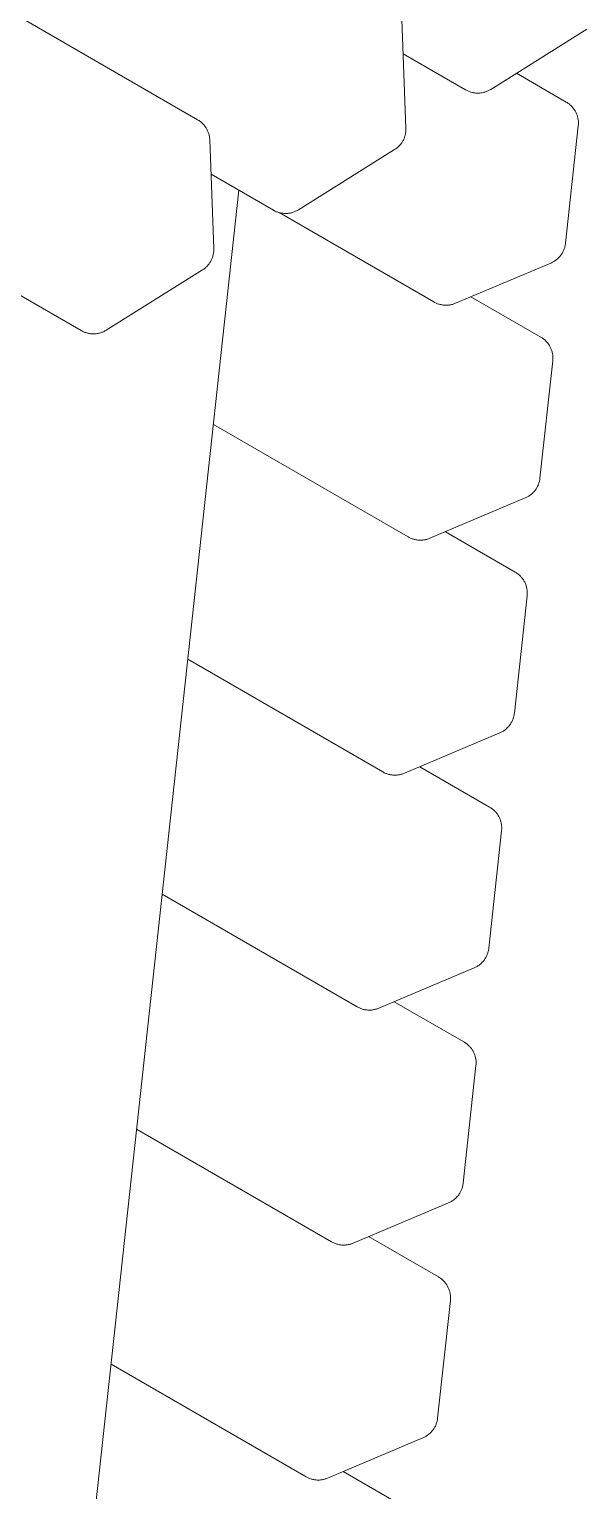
# Model space of a CAD drawing. Header units: inches. Extents: x 1 to 179, y 2 to 121.
# Drawn here: x 172.61 to 177.13, y 41.99 to 53.83 of the extents above; entities that cross this region are included whole.
import ezdxf

# ---------------------------------------------------------------- set-up
doc = ezdxf.new("R2010")
doc.units = ezdxf.units.IN
doc.layers.add('ZANO_R', color=7, linetype='Continuous', lineweight=0)

msp = doc.modelspace()

# ---------------------------------------------------------------- linework, layer by layer
at = {"layer": 'ZANO_R'}
for p, q in [((124.14236, 81.86816), (173.97387, 53.09793)), ((175.62974, 53.91009), (175.66266, 53.02983)), ((177.128, 53.83092), (176.34921, 53.34327)), ((176.14631, 53.33964), (175.64015, 53.63187)), ((176.55764, 53.47378), (176.96213, 53.24025)), ((176.15214, 53.3364), (176.14631, 53.33964)), ((176.15807, 53.33337), (176.15214, 53.3364)), ((176.1641, 53.33054), (176.15807, 53.33337)), ((176.17022, 53.32791), (176.1641, 53.33054)), ((176.17643, 53.3255), (176.17022, 53.32791)), ((176.18272, 53.32329), (176.17643, 53.3255)), ((176.18907, 53.3213), (176.18272, 53.32329)), ((176.19549, 53.31952), (176.18907, 53.3213)), ((176.20197, 53.31797), (176.19549, 53.31952)), ((176.2085, 53.31663), (176.20197, 53.31797)), ((176.21507, 53.31551), (176.2085, 53.31663)), ((176.22167, 53.31462), (176.21507, 53.31551)), ((176.2283, 53.31395), (176.22167, 53.31462)), ((176.23494, 53.31351), (176.2283, 53.31395)), ((176.2416, 53.31329), (176.23494, 53.31351)), ((176.24826, 53.3133), (176.2416, 53.31329)), ((176.25492, 53.31353), (176.24826, 53.3133)), ((176.26157, 53.31398), (176.25492, 53.31353)), ((176.2682, 53.31467), (176.26157, 53.31398)), ((176.2748, 53.31557), (176.2682, 53.31467)), ((176.28136, 53.3167), (176.2748, 53.31557)), ((176.28789, 53.31805), (176.28136, 53.3167)), ((176.29436, 53.31962), (176.28789, 53.31805)), ((176.30078, 53.32141), (176.29436, 53.31962)), ((176.30713, 53.32341), (176.30078, 53.32141)), ((176.31341, 53.32563), (176.30713, 53.32341)), ((176.31962, 53.32806), (176.31341, 53.32563)), ((176.32573, 53.3307), (176.31962, 53.32806)), ((176.33176, 53.33354), (176.32573, 53.3307)), ((176.33768, 53.33659), (176.33176, 53.33354)), ((176.3435, 53.33983), (176.33768, 53.33659)), ((176.34921, 53.34327), (176.3435, 53.33983)), ((176.96213, 53.24025), (176.96787, 53.23681)), ((176.96787, 53.23681), (176.97348, 53.23317)), ((176.97348, 53.23317), (176.97897, 53.22935)), ((176.97897, 53.22935), (176.98433, 53.22534)), ((176.98433, 53.22534), (176.98954, 53.22115)), ((176.98954, 53.22115), (176.99462, 53.21679)), ((176.99462, 53.21679), (176.99954, 53.21225)), ((176.99954, 53.21225), (177.0043, 53.20755)), ((177.0043, 53.20755), (177.0089, 53.2027)), ((177.0089, 53.2027), (177.01333, 53.19769)), ((177.01333, 53.19769), (177.01759, 53.19253)), ((177.01759, 53.19253), (177.02168, 53.18723)), ((177.02168, 53.18723), (177.02558, 53.18179)), ((177.02558, 53.18179), (177.02929, 53.17622)), ((177.02929, 53.17622), (177.03281, 53.17054)), ((173.97387, 53.09793), (173.97975, 53.0944)), ((173.97975, 53.0944), (173.9855, 53.09067)), ((173.9855, 53.09067), (173.99111, 53.08674)), ((173.99111, 53.08674), (173.99659, 53.08261)), ((173.99659, 53.08261), (174.00192, 53.0783)), ((174.00192, 53.0783), (174.00709, 53.07381)), ((174.00709, 53.07381), (174.01211, 53.06913)), ((174.01211, 53.06913), (174.01696, 53.06429)), ((174.01696, 53.06429), (174.02163, 53.05928)), ((174.02163, 53.05928), (174.02613, 53.05411)), ((174.02613, 53.05411), (174.03045, 53.04879)), ((177.03281, 53.17054), (177.03614, 53.16473)), ((177.03614, 53.16473), (177.03927, 53.15882)), ((177.03927, 53.15882), (177.04219, 53.1528)), ((177.04219, 53.1528), (177.04491, 53.14668)), ((177.04491, 53.14668), (177.04742, 53.14048)), ((177.04742, 53.14048), (177.04971, 53.1342)), ((177.04971, 53.1342), (177.0518, 53.12784)), ((177.0518, 53.12784), (177.05366, 53.12141)), ((177.05366, 53.12141), (177.05531, 53.11493)), ((177.05531, 53.11493), (177.05673, 53.10839)), ((177.05673, 53.10839), (177.05793, 53.10181)), ((177.05793, 53.10181), (177.05891, 53.09519)), ((177.05891, 53.09519), (177.05966, 53.08854)), ((177.06001, 53.05513), (177.0594, 53.04847)), ((177.05966, 53.08854), (177.06018, 53.08187)), ((177.06039, 53.06181), (177.06001, 53.05513)), ((177.06018, 53.08187), (177.06048, 53.07519)), ((177.06055, 53.0685), (177.06039, 53.06181)), ((177.06048, 53.07519), (177.06055, 53.0685)), ((174.03045, 53.04879), (174.03458, 53.04332)), ((174.03458, 53.04332), (174.03852, 53.03771)), ((174.03852, 53.03771), (174.04226, 53.03196)), ((174.04226, 53.03196), (174.0458, 53.02609)), ((174.0458, 53.02609), (174.04913, 53.0201)), ((174.04913, 53.0201), (174.05225, 53.014)), ((174.05225, 53.014), (174.05516, 53.00779)), ((174.05516, 53.00779), (174.05784, 53.00149)), ((174.05784, 53.00149), (174.06031, 52.99509)), ((174.06031, 52.99509), (174.06255, 52.98862)), ((174.06255, 52.98862), (174.06457, 52.98206)), ((174.06457, 52.98206), (174.06636, 52.97545)), ((174.06636, 52.97545), (174.06791, 52.96877)), ((174.06791, 52.96877), (174.06923, 52.96205)), ((174.06923, 52.96205), (174.07032, 52.95528)), ((174.07032, 52.95528), (174.07117, 52.94848)), ((174.07117, 52.94848), (174.07178, 52.94165)), ((174.07178, 52.94165), (174.07216, 52.93481)), ((175.64436, 52.93929), (175.64144, 52.93331)), ((175.64707, 52.94537), (175.64436, 52.93929)), ((175.64958, 52.95155), (175.64707, 52.94537)), ((175.65187, 52.9578), (175.64958, 52.95155)), ((175.65395, 52.96412), (175.65187, 52.9578)), ((175.65582, 52.97052), (175.65395, 52.96412)), ((175.65747, 52.97697), (175.65582, 52.97052)), ((175.65889, 52.98347), (175.65747, 52.97697)), ((175.6601, 52.99002), (175.65889, 52.98347)), ((175.66109, 52.99661), (175.6601, 52.99002)), ((175.66185, 53.00322), (175.66109, 52.99661)), ((175.66239, 53.00986), (175.66185, 53.00322)), ((175.66271, 53.01651), (175.66239, 53.00986)), ((175.66266, 53.02983), (175.6628, 53.02317)), ((175.6628, 53.02317), (175.66271, 53.01651)), ((177.0594, 53.04847), (176.95574, 52.09654)), ((174.07216, 52.93481), (174.10507, 52.05454)), ((175.57042, 52.85563), (174.79162, 52.36798)), ((175.576, 52.85926), (175.57042, 52.85563)), ((175.58146, 52.86307), (175.576, 52.85926)), ((175.58678, 52.86707), (175.58146, 52.86307)), ((175.59197, 52.87125), (175.58678, 52.86707)), ((175.59701, 52.8756), (175.59197, 52.87125)), ((175.6019, 52.88011), (175.59701, 52.8756)), ((175.60664, 52.88479), (175.6019, 52.88011)), ((175.61122, 52.88963), (175.60664, 52.88479)), ((175.61563, 52.89462), (175.61122, 52.88963)), ((175.61987, 52.89976), (175.61563, 52.89462)), ((175.62393, 52.90503), (175.61987, 52.89976)), ((175.62781, 52.91044), (175.62393, 52.90503)), ((175.63151, 52.91598), (175.62781, 52.91044)), ((175.63501, 52.92164), (175.63151, 52.91598)), ((175.63833, 52.92742), (175.63501, 52.92164)), ((175.64144, 52.93331), (175.63833, 52.92742)), ((174.58873, 52.36435), (174.08256, 52.65658)), ((174.30847, 52.52616), (172.94599, 40.01395)), ((174.59455, 52.36112), (174.58873, 52.36435)), ((174.60049, 52.35808), (174.59455, 52.36112)), ((174.60652, 52.35525), (174.60049, 52.35808)), ((174.61264, 52.35263), (174.60652, 52.35525)), ((174.61885, 52.35021), (174.61264, 52.35263)), ((174.62513, 52.348), (174.61885, 52.35021)), ((174.63149, 52.34601), (174.62513, 52.348)), ((174.63791, 52.34424), (174.63149, 52.34601)), ((175.88906, 51.62102), (174.63514, 52.34497)), ((174.64439, 52.34268), (174.63791, 52.34424)), ((174.73678, 52.34433), (174.7303, 52.34276)), ((174.74319, 52.34612), (174.73678, 52.34433)), ((174.74955, 52.34813), (174.74319, 52.34612)), ((174.75583, 52.35034), (174.74955, 52.34813)), ((174.76203, 52.35277), (174.75583, 52.35034)), ((174.76815, 52.35541), (174.76203, 52.35277)), ((174.77417, 52.35826), (174.76815, 52.35541)), ((174.7801, 52.3613), (174.77417, 52.35826)), ((174.78592, 52.36455), (174.7801, 52.3613)), ((174.79162, 52.36798), (174.78592, 52.36455)), ((174.65091, 52.34134), (174.64439, 52.34268)), ((174.65748, 52.34023), (174.65091, 52.34134)), ((174.66408, 52.33933), (174.65748, 52.34023)), ((174.67071, 52.33866), (174.66408, 52.33933)), ((174.67736, 52.33822), (174.67071, 52.33866)), ((174.68402, 52.338), (174.67736, 52.33822)), ((174.69068, 52.33801), (174.68402, 52.338)), ((174.69734, 52.33824), (174.69068, 52.33801)), ((174.70398, 52.3387), (174.69734, 52.33824)), ((174.71061, 52.33938), (174.70398, 52.3387)), ((174.71721, 52.34028), (174.71061, 52.33938)), ((174.72378, 52.34141), (174.71721, 52.34028)), ((174.7303, 52.34276), (174.72378, 52.34141)), ((174.09637, 51.98884), (174.09429, 51.98251)), ((174.09823, 51.99523), (174.09637, 51.98884)), ((174.09988, 52.00168), (174.09823, 51.99523)), ((174.10131, 52.00818), (174.09988, 52.00168)), ((174.10252, 52.01473), (174.10131, 52.00818)), ((174.10351, 52.02132), (174.10252, 52.01473)), ((174.10427, 52.02793), (174.10351, 52.02132)), ((174.10481, 52.03457), (174.10427, 52.02793)), ((174.10512, 52.04122), (174.10481, 52.03457)), ((174.10507, 52.05454), (174.10521, 52.04788)), ((174.10521, 52.04788), (174.10512, 52.04122)), ((176.91171, 51.99236), (176.90733, 51.98724)), ((176.91593, 51.99763), (176.91171, 51.99236)), ((176.91995, 52.00305), (176.91593, 51.99763)), ((176.9238, 52.0086), (176.91995, 52.00305)), ((176.92744, 52.01427), (176.9238, 52.0086)), ((176.9309, 52.02007), (176.92744, 52.01427)), ((176.93415, 52.02598), (176.9309, 52.02007)), ((176.93719, 52.032), (176.93415, 52.02598)), ((176.94003, 52.03812), (176.93719, 52.032)), ((176.94266, 52.04434), (176.94003, 52.03812)), ((176.94507, 52.05064), (176.94266, 52.04434)), ((176.94726, 52.05702), (176.94507, 52.05064)), ((176.94924, 52.06347), (176.94726, 52.05702)), ((176.95099, 52.06999), (176.94924, 52.06347)), ((176.95252, 52.07656), (176.95099, 52.06999)), ((176.95382, 52.08318), (176.95252, 52.07656)), ((176.95489, 52.08984), (176.95382, 52.08318)), ((176.95574, 52.09654), (176.95489, 52.08984)), ((174.01283, 51.88034), (173.23404, 51.3927)), ((174.01841, 51.88397), (174.01283, 51.88034)), ((174.02387, 51.88779), (174.01841, 51.88397)), ((174.0292, 51.89178), (174.02387, 51.88779)), ((174.03438, 51.89596), (174.0292, 51.89178)), ((174.03943, 51.90031), (174.03438, 51.89596)), ((174.04432, 51.90483), (174.03943, 51.90031)), ((174.04906, 51.90951), (174.04432, 51.90483)), ((174.05363, 51.91434), (174.04906, 51.90951)), ((174.05804, 51.91933), (174.05363, 51.91434)), ((174.06228, 51.92447), (174.05804, 51.91933)), ((174.06635, 51.92975), (174.06228, 51.92447)), ((174.07023, 51.93516), (174.06635, 51.92975)), ((174.07392, 51.9407), (174.07023, 51.93516)), ((174.07743, 51.94636), (174.07392, 51.9407)), ((174.08074, 51.95213), (174.07743, 51.94636)), ((174.08386, 51.95802), (174.08074, 51.95213)), ((174.08678, 51.96401), (174.08386, 51.95802)), ((174.08949, 51.97009), (174.08678, 51.96401)), ((174.09199, 51.97626), (174.08949, 51.97009)), ((174.09429, 51.98251), (174.09199, 51.97626)), ((176.83665, 51.93651), (176.06408, 51.61017)), ((176.84282, 51.93924), (176.83665, 51.93651)), ((176.84889, 51.94219), (176.84282, 51.93924)), ((176.85486, 51.94533), (176.84889, 51.94219)), ((176.86071, 51.94869), (176.85486, 51.94533)), ((176.86645, 51.95223), (176.86071, 51.94869)), ((176.87207, 51.95598), (176.86645, 51.95223)), ((176.87755, 51.95991), (176.87207, 51.95598)), ((176.88289, 51.96403), (176.87755, 51.95991)), ((176.88809, 51.96833), (176.88289, 51.96403)), ((176.89314, 51.97281), (176.88809, 51.96833)), ((176.89803, 51.97746), (176.89314, 51.97281)), ((176.90276, 51.98227), (176.89803, 51.97746)), ((176.90733, 51.98724), (176.90276, 51.98227)), ((173.03114, 51.38906), (172.52498, 51.6813)), ((176.18914, 51.66299), (176.75481, 51.3364)), ((175.89494, 51.61776), (175.88906, 51.62102)), ((175.90094, 51.6147), (175.89494, 51.61776)), ((175.90703, 51.61184), (175.90094, 51.6147)), ((175.91322, 51.6092), (175.90703, 51.61184)), ((175.9195, 51.60676), (175.91322, 51.6092)), ((175.92585, 51.60455), (175.9195, 51.60676)), ((175.93228, 51.60255), (175.92585, 51.60455)), ((175.93877, 51.60077), (175.93228, 51.60255)), ((175.94532, 51.59922), (175.93877, 51.60077)), ((175.95192, 51.59789), (175.94532, 51.59922)), ((175.95856, 51.59679), (175.95192, 51.59789)), ((175.96524, 51.59591), (175.95856, 51.59679)), ((175.97194, 51.59527), (175.96524, 51.59591)), ((175.97865, 51.59485), (175.97194, 51.59527)), ((175.98538, 51.59466), (175.97865, 51.59485)), ((175.99211, 51.59471), (175.98538, 51.59466)), ((175.99884, 51.59498), (175.99211, 51.59471)), ((176.00555, 51.59548), (175.99884, 51.59498)), ((176.01224, 51.59622), (176.00555, 51.59548)), ((176.0189, 51.59718), (176.01224, 51.59622)), ((176.02553, 51.59836), (176.0189, 51.59718)), ((176.03211, 51.59978), (176.02553, 51.59836)), ((176.03864, 51.60142), (176.03211, 51.59978)), ((176.04511, 51.60328), (176.03864, 51.60142)), ((176.05151, 51.60536), (176.04511, 51.60328)), ((176.05784, 51.60765), (176.05151, 51.60536)), ((176.06408, 51.61017), (176.05784, 51.60765)), ((173.03697, 51.38583), (173.03114, 51.38906)), ((173.0429, 51.3828), (173.03697, 51.38583)), ((173.04893, 51.37996), (173.0429, 51.3828)), ((173.05505, 51.37734), (173.04893, 51.37996)), ((173.06126, 51.37492), (173.05505, 51.37734)), ((173.06755, 51.37272), (173.06126, 51.37492)), ((173.07391, 51.37072), (173.06755, 51.37272)), ((173.08033, 51.36895), (173.07391, 51.37072)), ((173.0868, 51.36739), (173.08033, 51.36895)), ((173.09333, 51.36605), (173.0868, 51.36739)), ((173.0999, 51.36494), (173.09333, 51.36605)), ((173.1065, 51.36405), (173.0999, 51.36494)), ((173.11313, 51.36338), (173.1065, 51.36405)), ((173.11978, 51.36293), (173.11313, 51.36338)), ((173.12643, 51.36271), (173.11978, 51.36293)), ((173.1331, 51.36272), (173.12643, 51.36271)), ((173.13975, 51.36295), (173.1331, 51.36272)), ((173.1464, 51.36341), (173.13975, 51.36295)), ((173.15303, 51.36409), (173.1464, 51.36341)), ((173.15963, 51.365), (173.15303, 51.36409)), ((173.16619, 51.36613), (173.15963, 51.365)), ((173.17272, 51.36748), (173.16619, 51.36613)), ((173.17919, 51.36905), (173.17272, 51.36748)), ((173.18561, 51.37083), (173.17919, 51.36905)), ((173.19196, 51.37284), (173.18561, 51.37083)), ((173.19824, 51.37506), (173.19196, 51.37284)), ((173.20445, 51.37749), (173.19824, 51.37506)), ((173.21057, 51.38012), (173.20445, 51.37749)), ((173.21659, 51.38297), (173.21057, 51.38012)), ((173.22251, 51.38601), (173.21659, 51.38297)), ((173.22833, 51.38926), (173.22251, 51.38601)), ((173.23404, 51.3927), (173.22833, 51.38926)), ((176.75481, 51.3364), (176.76055, 51.33296)), ((176.76055, 51.33296), (176.76617, 51.32932)), ((176.76617, 51.32932), (176.77166, 51.32549)), ((176.77166, 51.32549), (176.77701, 51.32148)), ((176.77701, 51.32148), (176.78223, 51.3173)), ((176.78223, 51.3173), (176.7873, 51.31293)), ((176.7873, 51.31293), (176.79222, 51.3084)), ((176.79222, 51.3084), (176.79698, 51.3037)), ((176.79698, 51.3037), (176.80159, 51.29884)), ((176.80159, 51.29884), (176.80602, 51.29383)), ((176.80602, 51.29383), (176.81028, 51.28867)), ((176.81028, 51.28867), (176.81436, 51.28337)), ((176.81436, 51.28337), (176.81826, 51.27794)), ((176.81826, 51.27794), (176.82197, 51.27237)), ((176.82197, 51.27237), (176.8255, 51.26668)), ((176.8255, 51.26668), (176.82882, 51.26088)), ((176.82882, 51.26088), (176.83195, 51.25496)), ((176.83195, 51.25496), (176.83488, 51.24894)), ((176.83488, 51.24894), (176.83759, 51.24283)), ((176.83759, 51.24283), (176.8401, 51.23663)), ((176.8401, 51.23663), (176.8424, 51.23034)), ((176.8424, 51.23034), (176.84448, 51.22398)), ((176.84448, 51.22398), (176.84635, 51.21756)), ((176.84635, 51.21756), (176.84799, 51.21107)), ((176.84799, 51.21107), (176.84941, 51.20454)), ((176.84941, 51.20454), (176.85062, 51.19795)), ((176.85062, 51.19795), (176.85159, 51.19134)), ((176.85159, 51.19134), (176.85234, 51.18469)), ((176.85234, 51.18469), (176.85287, 51.17802)), ((176.85287, 51.17802), (176.85316, 51.17133)), ((176.85323, 51.16464), (176.85308, 51.15795)), ((176.85316, 51.17133), (176.85323, 51.16464)), ((176.85208, 51.14461), (176.74842, 50.19268)), ((176.85269, 51.15127), (176.85208, 51.14461)), ((176.85308, 51.15795), (176.85269, 51.15127)), ((175.68174, 49.71717), (174.10192, 50.62928)), ((176.70861, 50.09378), (176.7044, 50.08851)), ((176.71264, 50.09919), (176.70861, 50.09378)), ((176.71648, 50.10474), (176.71264, 50.09919)), ((176.72013, 50.11042), (176.71648, 50.10474)), ((176.72358, 50.11622), (176.72013, 50.11042)), ((176.72683, 50.12213), (176.72358, 50.11622)), ((176.72988, 50.12815), (176.72683, 50.12213)), ((176.73271, 50.13427), (176.72988, 50.12815)), ((176.73534, 50.14049), (176.73271, 50.13427)), ((176.73775, 50.14679), (176.73534, 50.14049)), ((176.73995, 50.15317), (176.73775, 50.14679)), ((176.74192, 50.15962), (176.73995, 50.15317)), ((176.74368, 50.16614), (176.74192, 50.15962)), ((176.7452, 50.17271), (176.74368, 50.16614)), ((176.7465, 50.17933), (176.7452, 50.17271)), ((176.74758, 50.18599), (176.7465, 50.17933)), ((176.74842, 50.19268), (176.74758, 50.18599)), ((176.62933, 50.03266), (175.85677, 49.70631)), ((176.6355, 50.03539), (176.62933, 50.03266)), ((176.64157, 50.03833), (176.6355, 50.03539)), ((176.64754, 50.04148), (176.64157, 50.03833)), ((176.6534, 50.04483), (176.64754, 50.04148)), ((176.65914, 50.04838), (176.6534, 50.04483)), ((176.66475, 50.05212), (176.65914, 50.04838)), ((176.67023, 50.05606), (176.66475, 50.05212)), ((176.67558, 50.06018), (176.67023, 50.05606)), ((176.68077, 50.06448), (176.67558, 50.06018)), ((176.68582, 50.06896), (176.68077, 50.06448)), ((176.69072, 50.0736), (176.68582, 50.06896)), ((176.69545, 50.07841), (176.69072, 50.0736)), ((176.70001, 50.08338), (176.69545, 50.07841)), ((176.7044, 50.08851), (176.70001, 50.08338)), ((175.98182, 49.75914), (176.5475, 49.43254)), ((175.68763, 49.7139), (175.68174, 49.71717)), ((175.69362, 49.71084), (175.68763, 49.7139)), ((175.69972, 49.70799), (175.69362, 49.71084)), ((175.70591, 49.70534), (175.69972, 49.70799)), ((175.71218, 49.70291), (175.70591, 49.70534)), ((175.71854, 49.70069), (175.71218, 49.70291)), ((175.72497, 49.6987), (175.71854, 49.70069)), ((175.73146, 49.69692), (175.72497, 49.6987)), ((175.73801, 49.69536), (175.73146, 49.69692)), ((175.74461, 49.69404), (175.73801, 49.69536)), ((175.75125, 49.69293), (175.74461, 49.69404)), ((175.75792, 49.69206), (175.75125, 49.69293)), ((175.76462, 49.69141), (175.75792, 49.69206)), ((175.77134, 49.691), (175.76462, 49.69141)), ((175.77807, 49.69081), (175.77134, 49.691)), ((175.7848, 49.69085), (175.77807, 49.69081)), ((175.79152, 49.69113), (175.7848, 49.69085)), ((175.79824, 49.69163), (175.79152, 49.69113)), ((175.80493, 49.69236), (175.79824, 49.69163)), ((175.81159, 49.69332), (175.80493, 49.69236)), ((175.81822, 49.69451), (175.81159, 49.69332)), ((175.8248, 49.69592), (175.81822, 49.69451)), ((175.83132, 49.69756), (175.8248, 49.69592)), ((175.83779, 49.69942), (175.83132, 49.69756)), ((175.8442, 49.7015), (175.83779, 49.69942)), ((175.85052, 49.7038), (175.8442, 49.7015)), ((175.85677, 49.70631), (175.85052, 49.7038)), ((176.5475, 49.43254), (176.55324, 49.4291)), ((176.55324, 49.4291), (176.55885, 49.42546)), ((176.55885, 49.42546), (176.56434, 49.42164)), ((176.56434, 49.42164), (176.5697, 49.41763)), ((176.5697, 49.41763), (176.57491, 49.41344)), ((176.57491, 49.41344), (176.57999, 49.40908)), ((176.57999, 49.40908), (176.58491, 49.40454)), ((176.58491, 49.40454), (176.58967, 49.39985)), ((176.58967, 49.39985), (176.59427, 49.39499)), ((176.59427, 49.39499), (176.5987, 49.38998)), ((176.5987, 49.38998), (176.60296, 49.38482)), ((176.60296, 49.38482), (176.60705, 49.37952)), ((176.60705, 49.37952), (176.61095, 49.37408)), ((176.61095, 49.37408), (176.61466, 49.36852)), ((176.61466, 49.36852), (176.61818, 49.36283)), ((176.61818, 49.36283), (176.62151, 49.35702)), ((176.62151, 49.35702), (176.62464, 49.35111)), ((176.62464, 49.35111), (176.62756, 49.34509)), ((176.62756, 49.34509), (176.63028, 49.33898)), ((176.63028, 49.33898), (176.63279, 49.33277)), ((176.63279, 49.33277), (176.63508, 49.32649)), ((176.63508, 49.32649), (176.63717, 49.32013)), ((176.63717, 49.32013), (176.63903, 49.3137)), ((176.63903, 49.3137), (176.64068, 49.30722)), ((176.64068, 49.30722), (176.6421, 49.30068)), ((176.6421, 49.30068), (176.6433, 49.2941)), ((176.6433, 49.2941), (176.64428, 49.28748)), ((176.64428, 49.28748), (176.64503, 49.28083)), ((176.64503, 49.28083), (176.64555, 49.27416)), ((176.64555, 49.27416), (176.64585, 49.26748)), ((176.64585, 49.26748), (176.64592, 49.26079)), ((176.64477, 49.24076), (176.54111, 48.28883)), ((176.64538, 49.24742), (176.64477, 49.24076)), ((176.64576, 49.2541), (176.64538, 49.24742)), ((176.64592, 49.26079), (176.64576, 49.2541)), ((175.47443, 47.81332), (173.8946, 48.72543)), ((176.50916, 48.20089), (176.50532, 48.19534)), ((176.51281, 48.20656), (176.50916, 48.20089)), ((176.51626, 48.21236), (176.51281, 48.20656)), ((176.51952, 48.21827), (176.51626, 48.21236)), ((176.52256, 48.22429), (176.51952, 48.21827)), ((176.5254, 48.23042), (176.52256, 48.22429)), ((176.52803, 48.23663), (176.5254, 48.23042)), ((176.53044, 48.24293), (176.52803, 48.23663)), ((176.53263, 48.24931), (176.53044, 48.24293)), ((176.53461, 48.25577), (176.53263, 48.24931)), ((176.53636, 48.26228), (176.53461, 48.25577)), ((176.53789, 48.26885), (176.53636, 48.26228)), ((176.53919, 48.27547), (176.53789, 48.26885)), ((176.54026, 48.28214), (176.53919, 48.27547)), ((176.54111, 48.28883), (176.54026, 48.28214)), ((176.42202, 48.1288), (175.64945, 47.80246)), ((176.42819, 48.13154), (176.42202, 48.1288)), ((176.43426, 48.13448), (176.42819, 48.13154)), ((176.44023, 48.13763), (176.43426, 48.13448)), ((176.44608, 48.14098), (176.44023, 48.13763)), ((176.45182, 48.14453), (176.44608, 48.14098)), ((176.45743, 48.14827), (176.45182, 48.14453)), ((176.46292, 48.1522), (176.45743, 48.14827)), ((176.46826, 48.15632), (176.46292, 48.1522)), ((176.47346, 48.16062), (176.46826, 48.15632)), ((176.47851, 48.1651), (176.47346, 48.16062)), ((176.4834, 48.16975), (176.47851, 48.1651)), ((176.48813, 48.17456), (176.4834, 48.16975)), ((176.49269, 48.17953), (176.48813, 48.17456)), ((176.49708, 48.18465), (176.49269, 48.17953)), ((176.5013, 48.18993), (176.49708, 48.18465)), ((176.50532, 48.19534), (176.5013, 48.18993)), ((175.77451, 47.85528), (176.34018, 47.52869)), ((175.48031, 47.81005), (175.47443, 47.81332)), ((175.48631, 47.80699), (175.48031, 47.81005)), ((175.4924, 47.80413), (175.48631, 47.80699)), ((175.49859, 47.80149), (175.4924, 47.80413)), ((175.50487, 47.79905), (175.49859, 47.80149)), ((175.51122, 47.79684), (175.50487, 47.79905)), ((175.51765, 47.79484), (175.51122, 47.79684)), ((175.52414, 47.79306), (175.51765, 47.79484)), ((175.53069, 47.79151), (175.52414, 47.79306)), ((175.53729, 47.79018), (175.53069, 47.79151)), ((175.54393, 47.78908), (175.53729, 47.79018)), ((175.55061, 47.7882), (175.54393, 47.78908)), ((175.55731, 47.78756), (175.55061, 47.7882)), ((175.56402, 47.78714), (175.55731, 47.78756)), ((175.57075, 47.78695), (175.56402, 47.78714)), ((175.57748, 47.787), (175.57075, 47.78695)), ((175.58421, 47.78727), (175.57748, 47.787)), ((175.59092, 47.78777), (175.58421, 47.78727)), ((175.59761, 47.78851), (175.59092, 47.78777)), ((175.60427, 47.78947), (175.59761, 47.78851)), ((175.6109, 47.79066), (175.60427, 47.78947)), ((175.61748, 47.79207), (175.6109, 47.79066)), ((175.62401, 47.79371), (175.61748, 47.79207)), ((175.63048, 47.79557), (175.62401, 47.79371)), ((175.63688, 47.79765), (175.63048, 47.79557)), ((175.64321, 47.79994), (175.63688, 47.79765)), ((175.64945, 47.80246), (175.64321, 47.79994)), ((176.34018, 47.52869), (176.34592, 47.52525)), ((176.34592, 47.52525), (176.35154, 47.52161)), ((176.35154, 47.52161), (176.35703, 47.51779)), ((176.35703, 47.51779), (176.36238, 47.51378)), ((176.36238, 47.51378), (176.3676, 47.50959)), ((176.3676, 47.50959), (176.37267, 47.50522)), ((176.37267, 47.50522), (176.37759, 47.50069)), ((176.37759, 47.50069), (176.38235, 47.49599)), ((176.38235, 47.49599), (176.38695, 47.49113)), ((176.38695, 47.49113), (176.39139, 47.48612)), ((176.39139, 47.48612), (176.39565, 47.48096)), ((176.39565, 47.48096), (176.39973, 47.47566)), ((176.39973, 47.47566), (176.40363, 47.47023)), ((176.40363, 47.47023), (176.40734, 47.46466)), ((176.40734, 47.46466), (176.41087, 47.45897)), ((176.41087, 47.45897), (176.41419, 47.45317)), ((176.41419, 47.45317), (176.41732, 47.44725)), ((176.41732, 47.44725), (176.42024, 47.44123)), ((176.42024, 47.44123), (176.42296, 47.43512)), ((176.42296, 47.43512), (176.42547, 47.42892)), ((176.42547, 47.42892), (176.42777, 47.42263)), ((176.42777, 47.42263), (176.42985, 47.41628)), ((176.42985, 47.41628), (176.43171, 47.40985)), ((176.43171, 47.40985), (176.43336, 47.40337)), ((176.43336, 47.40337), (176.43478, 47.39683)), ((176.43478, 47.39683), (176.43598, 47.39025)), ((176.43598, 47.39025), (176.43696, 47.38363)), ((176.43696, 47.38363), (176.43771, 47.37698)), ((176.43771, 47.37698), (176.43824, 47.37031)), ((176.43824, 47.37031), (176.43853, 47.36362)), ((176.43745, 47.3369), (176.33379, 46.38498)), ((176.43806, 47.34357), (176.43745, 47.3369)), ((176.43845, 47.35025), (176.43806, 47.34357)), ((176.4386, 47.35693), (176.43845, 47.35025)), ((176.43853, 47.36362), (176.4386, 47.35693)), ((175.26711, 45.90946), (173.68729, 46.82157)), ((176.30895, 46.30851), (176.3055, 46.30271)), ((176.3122, 46.31442), (176.30895, 46.30851)), ((176.31525, 46.32044), (176.3122, 46.31442)), ((176.31808, 46.32656), (176.31525, 46.32044)), ((176.32071, 46.33278), (176.31808, 46.32656)), ((176.32312, 46.33908), (176.32071, 46.33278)), ((176.32532, 46.34546), (176.32312, 46.33908)), ((176.32729, 46.35191), (176.32532, 46.34546)), ((176.32904, 46.35843), (176.32729, 46.35191)), ((176.33057, 46.365), (176.32904, 46.35843)), ((176.33187, 46.37162), (176.33057, 46.365)), ((176.33295, 46.37828), (176.33187, 46.37162)), ((176.33379, 46.38498), (176.33295, 46.37828)), ((176.2147, 46.22495), (175.44214, 45.8986)), ((176.22087, 46.22768), (176.2147, 46.22495)), ((176.22694, 46.23062), (176.22087, 46.22768)), ((176.23291, 46.23377), (176.22694, 46.23062)), ((176.23877, 46.23712), (176.23291, 46.23377)), ((176.24451, 46.24067), (176.23877, 46.23712)), ((176.25012, 46.24442), (176.24451, 46.24067)), ((176.2556, 46.24835), (176.25012, 46.24442)), ((176.26094, 46.25247), (176.2556, 46.24835)), ((176.26614, 46.25677), (176.26094, 46.25247)), ((176.27119, 46.26125), (176.26614, 46.25677)), ((176.27609, 46.26589), (176.27119, 46.26125)), ((176.28082, 46.2707), (176.27609, 46.26589)), ((176.28538, 46.27568), (176.28082, 46.2707)), ((176.28977, 46.2808), (176.28538, 46.27568)), ((176.29398, 46.28607), (176.28977, 46.2808)), ((176.29801, 46.29148), (176.29398, 46.28607)), ((176.30185, 46.29703), (176.29801, 46.29148)), ((176.3055, 46.30271), (176.30185, 46.29703)), ((175.56719, 45.95143), (176.13287, 45.62484)), ((175.273, 45.9062), (175.26711, 45.90946)), ((175.27899, 45.90313), (175.273, 45.9062)), ((175.28509, 45.90028), (175.27899, 45.90313)), ((175.29128, 45.89763), (175.28509, 45.90028)), ((175.29755, 45.8952), (175.29128, 45.89763)), ((175.30391, 45.89298), (175.29755, 45.8952)), ((175.31034, 45.89099), (175.30391, 45.89298)), ((175.31683, 45.88921), (175.31034, 45.89099)), ((175.32338, 45.88766), (175.31683, 45.88921)), ((175.32998, 45.88633), (175.32338, 45.88766)), ((175.33662, 45.88522), (175.32998, 45.88633)), ((175.34329, 45.88435), (175.33662, 45.88522)), ((175.34999, 45.8837), (175.34329, 45.88435)), ((175.35671, 45.88329), (175.34999, 45.8837)), ((175.36344, 45.8831), (175.35671, 45.88329)), ((175.37017, 45.88314), (175.36344, 45.8831)), ((175.37689, 45.88342), (175.37017, 45.88314)), ((175.38361, 45.88392), (175.37689, 45.88342)), ((175.3903, 45.88465), (175.38361, 45.88392)), ((175.39696, 45.88561), (175.3903, 45.88465)), ((175.40358, 45.8868), (175.39696, 45.88561)), ((175.41017, 45.88821), (175.40358, 45.8868)), ((175.41669, 45.88985), (175.41017, 45.88821)), ((175.42316, 45.89171), (175.41669, 45.88985)), ((175.42956, 45.89379), (175.42316, 45.89171)), ((175.43589, 45.89609), (175.42956, 45.89379)), ((175.44214, 45.8986), (175.43589, 45.89609)), ((176.13287, 45.62484), (176.1386, 45.62139)), ((176.1386, 45.62139), (176.14422, 45.61776)), ((176.14422, 45.61776), (176.14971, 45.61393)), ((176.14971, 45.61393), (176.15507, 45.60992)), ((176.15507, 45.60992), (176.16028, 45.60573)), ((176.16028, 45.60573), (176.16535, 45.60137)), ((176.16535, 45.60137), (176.17028, 45.59683)), ((176.17028, 45.59683), (176.17504, 45.59214)), ((176.17504, 45.59214), (176.17964, 45.58728)), ((176.17964, 45.58728), (176.18407, 45.58227)), ((176.18407, 45.58227), (176.18833, 45.57711)), ((176.18833, 45.57711), (176.19242, 45.57181)), ((176.19242, 45.57181), (176.19632, 45.56637)), ((176.19632, 45.56637), (176.20003, 45.56081)), ((176.20003, 45.56081), (176.20355, 45.55512)), ((176.20355, 45.55512), (176.20688, 45.54931)), ((176.20688, 45.54931), (176.21, 45.5434)), ((176.21, 45.5434), (176.21293, 45.53738)), ((176.21293, 45.53738), (176.21565, 45.53127)), ((176.21565, 45.53127), (176.21816, 45.52506)), ((176.21816, 45.52506), (176.22045, 45.51878)), ((176.22045, 45.51878), (176.22253, 45.51242)), ((176.22253, 45.51242), (176.2244, 45.506)), ((176.2244, 45.506), (176.22604, 45.49951)), ((176.22604, 45.49951), (176.22747, 45.49297)), ((176.22747, 45.49297), (176.22867, 45.48639)), ((176.22867, 45.48639), (176.22965, 45.47977)), ((176.22965, 45.47977), (176.2304, 45.47312)), ((176.23014, 45.43305), (176.12648, 44.48112)), ((176.23075, 45.43971), (176.23014, 45.43305)), ((176.2304, 45.47312), (176.23092, 45.46645)), ((176.23113, 45.44639), (176.23075, 45.43971)), ((176.23092, 45.46645), (176.23122, 45.45977)), ((176.23129, 45.45308), (176.23113, 45.44639)), ((176.23122, 45.45977), (176.23129, 45.45308)), ((175.0598, 44.00561), (173.47997, 44.91772)), ((176.10488, 44.41056), (176.10163, 44.40465)), ((176.10793, 44.41659), (176.10488, 44.41056)), ((176.11077, 44.42271), (176.10793, 44.41659)), ((176.1134, 44.42892), (176.11077, 44.42271)), ((176.11581, 44.43522), (176.1134, 44.42892)), ((176.118, 44.4416), (176.11581, 44.43522)), ((176.11998, 44.44806), (176.118, 44.4416)), ((176.12173, 44.45457), (176.11998, 44.44806)), ((176.12326, 44.46115), (176.12173, 44.45457)), ((176.12456, 44.46777), (176.12326, 44.46115)), ((176.12563, 44.47443), (176.12456, 44.46777)), ((176.12648, 44.48112), (176.12563, 44.47443)), ((176.00738, 44.3211), (175.23482, 43.99475)), ((176.01355, 44.32383), (176.00738, 44.3211)), ((176.01963, 44.32677), (176.01355, 44.32383)), ((176.0256, 44.32992), (176.01963, 44.32677)), ((176.03145, 44.33327), (176.0256, 44.32992)), ((176.03719, 44.33682), (176.03145, 44.33327)), ((176.0428, 44.34056), (176.03719, 44.33682)), ((176.04829, 44.3445), (176.0428, 44.34056)), ((176.05363, 44.34862), (176.04829, 44.3445)), ((176.05883, 44.35292), (176.05363, 44.34862)), ((176.06388, 44.35739), (176.05883, 44.35292)), ((176.06877, 44.36204), (176.06388, 44.35739)), ((176.0735, 44.36685), (176.06877, 44.36204)), ((176.07806, 44.37182), (176.0735, 44.36685)), ((176.08245, 44.37695), (176.07806, 44.37182)), ((176.08667, 44.38222), (176.08245, 44.37695)), ((176.09069, 44.38763), (176.08667, 44.38222)), ((176.09453, 44.39318), (176.09069, 44.38763)), ((176.09818, 44.39885), (176.09453, 44.39318)), ((176.10163, 44.40465), (176.09818, 44.39885)), ((175.06568, 44.00234), (175.0598, 44.00561)), ((175.07168, 43.99928), (175.06568, 44.00234)), ((175.07777, 43.99642), (175.07168, 43.99928)), ((175.08396, 43.99378), (175.07777, 43.99642)), ((175.09024, 43.99135), (175.08396, 43.99378)), ((175.09659, 43.98913), (175.09024, 43.99135)), ((175.10302, 43.98713), (175.09659, 43.98913)), ((175.10951, 43.98536), (175.10302, 43.98713)), ((175.11606, 43.9838), (175.10951, 43.98536)), ((175.12266, 43.98247), (175.11606, 43.9838)), ((175.1293, 43.98137), (175.12266, 43.98247)), ((175.13597, 43.9805), (175.1293, 43.98137)), ((175.14267, 43.97985), (175.13597, 43.9805)), ((175.14939, 43.97943), (175.14267, 43.97985)), ((175.15612, 43.97925), (175.14939, 43.97943)), ((175.16285, 43.97929), (175.15612, 43.97925)), ((175.16958, 43.97956), (175.16285, 43.97929)), ((175.17629, 43.98007), (175.16958, 43.97956)), ((175.18298, 43.9808), (175.17629, 43.98007)), ((175.18964, 43.98176), (175.18298, 43.9808)), ((175.19627, 43.98295), (175.18964, 43.98176)), ((175.20285, 43.98436), (175.19627, 43.98295)), ((175.20938, 43.986), (175.20285, 43.98436)), ((175.21585, 43.98786), (175.20938, 43.986)), ((175.22225, 43.98994), (175.21585, 43.98786)), ((175.22858, 43.99224), (175.22225, 43.98994)), ((175.23482, 43.99475), (175.22858, 43.99224)), ((175.35988, 44.04757), (175.92555, 43.72098)), ((175.92555, 43.72098), (175.93129, 43.71754)), ((175.93129, 43.71754), (175.93691, 43.7139)), ((175.93691, 43.7139), (175.94239, 43.71008)), ((175.94239, 43.71008), (175.94775, 43.70607)), ((175.94775, 43.70607), (175.95297, 43.70188)), ((175.95297, 43.70188), (175.95804, 43.69751)), ((175.95804, 43.69751), (175.96296, 43.69298)), ((175.96296, 43.69298), (175.96772, 43.68828)), ((175.96772, 43.68828), (175.97232, 43.68342)), ((175.97232, 43.68342), (175.97676, 43.67841)), ((175.97676, 43.67841), (175.98102, 43.67325)), ((175.98102, 43.67325), (175.9851, 43.66795)), ((175.9851, 43.66795), (175.989, 43.66252)), ((175.989, 43.66252), (175.99271, 43.65695)), ((175.99271, 43.65695), (175.99624, 43.65126)), ((175.99624, 43.65126), (175.99956, 43.64546)), ((175.99956, 43.64546), (176.00269, 43.63954)), ((176.00269, 43.63954), (176.00561, 43.63353)), ((176.00561, 43.63353), (176.00833, 43.62741)), ((176.00833, 43.62741), (176.01084, 43.62121)), ((176.01084, 43.62121), (176.01314, 43.61493)), ((176.01314, 43.61493), (176.01522, 43.60857)), ((176.01522, 43.60857), (176.01708, 43.60214)), ((176.01708, 43.60214), (176.01873, 43.59566)), ((176.01873, 43.59566), (176.02015, 43.58912)), ((176.02015, 43.58912), (176.02135, 43.58254)), ((176.02135, 43.58254), (176.02233, 43.57592)), ((176.02282, 43.52919), (175.91916, 42.57727)), ((176.02233, 43.57592), (176.02308, 43.56927)), ((176.02343, 43.53586), (176.02282, 43.52919)), ((176.02308, 43.56927), (176.02361, 43.5626)), ((176.02382, 43.54254), (176.02343, 43.53586)), ((176.02361, 43.5626), (176.0239, 43.55592)), ((176.02397, 43.54923), (176.02382, 43.54254)), ((176.0239, 43.55592), (176.02397, 43.54923)), ((174.85248, 42.10175), (173.27266, 43.01387)), ((175.90345, 42.51885), (175.90062, 42.51273)), ((175.90608, 42.52507), (175.90345, 42.51885)), ((175.90849, 42.53137), (175.90608, 42.52507)), ((175.91069, 42.53775), (175.90849, 42.53137)), ((175.91266, 42.5442), (175.91069, 42.53775)), ((175.91441, 42.55072), (175.91266, 42.5442)), ((175.91594, 42.55729), (175.91441, 42.55072)), ((175.91724, 42.56391), (175.91594, 42.55729)), ((175.91832, 42.57057), (175.91724, 42.56391)), ((175.91916, 42.57727), (175.91832, 42.57057)), ((175.80007, 42.41724), (175.02751, 42.09089)), ((175.80624, 42.41997), (175.80007, 42.41724)), ((175.81231, 42.42291), (175.80624, 42.41997)), ((175.81828, 42.42606), (175.81231, 42.42291)), ((175.82414, 42.42941), (175.81828, 42.42606)), ((175.82988, 42.43296), (175.82414, 42.42941)), ((175.83549, 42.43671), (175.82988, 42.43296)), ((175.84097, 42.44064), (175.83549, 42.43671)), ((175.84631, 42.44476), (175.84097, 42.44064)), ((175.85151, 42.44906), (175.84631, 42.44476)), ((175.85656, 42.45354), (175.85151, 42.44906)), ((175.86146, 42.45818), (175.85656, 42.45354)), ((175.86619, 42.463), (175.86146, 42.45818)), ((175.87075, 42.46797), (175.86619, 42.463)), ((175.87514, 42.47309), (175.87075, 42.46797)), ((175.87935, 42.47836), (175.87514, 42.47309)), ((175.88338, 42.48378), (175.87935, 42.47836)), ((175.88722, 42.48932), (175.88338, 42.48378)), ((175.89087, 42.495), (175.88722, 42.48932)), ((175.89432, 42.5008), (175.89087, 42.495)), ((175.89757, 42.50671), (175.89432, 42.5008)), ((175.90062, 42.51273), (175.89757, 42.50671)), ((174.85837, 42.09849), (174.85248, 42.10175)), ((174.86436, 42.09543), (174.85837, 42.09849)), ((174.87046, 42.09257), (174.86436, 42.09543)), ((174.87665, 42.08992), (174.87046, 42.09257)), ((174.88292, 42.08749), (174.87665, 42.08992)), ((174.88928, 42.08528), (174.88292, 42.08749)), ((174.89571, 42.08328), (174.88928, 42.08528)), ((174.9022, 42.0815), (174.89571, 42.08328)), ((174.90875, 42.07995), (174.9022, 42.0815)), ((174.91535, 42.07862), (174.90875, 42.07995)), ((174.92199, 42.07752), (174.91535, 42.07862)), ((174.92866, 42.07664), (174.92199, 42.07752)), ((174.93536, 42.07599), (174.92866, 42.07664)), ((174.94208, 42.07558), (174.93536, 42.07599)), ((174.94881, 42.07539), (174.94208, 42.07558)), ((174.95554, 42.07543), (174.94881, 42.07539)), ((174.96226, 42.07571), (174.95554, 42.07543)), ((174.96898, 42.07621), (174.96226, 42.07571)), ((174.97567, 42.07694), (174.96898, 42.07621)), ((174.98233, 42.0779), (174.97567, 42.07694)), ((174.98895, 42.07909), (174.98233, 42.0779)), ((174.99553, 42.08051), (174.98895, 42.07909)), ((175.00206, 42.08214), (174.99553, 42.08051)), ((175.00853, 42.084), (175.00206, 42.08214)), ((175.01493, 42.08608), (175.00853, 42.084)), ((175.02126, 42.08838), (175.01493, 42.08608)), ((175.02751, 42.09089), (175.02126, 42.08838)), ((175.15256, 42.14372), (175.71824, 41.81713))]:
    msp.add_line(p, q, dxfattribs=at)

doc.saveas('drawing.dxf')
